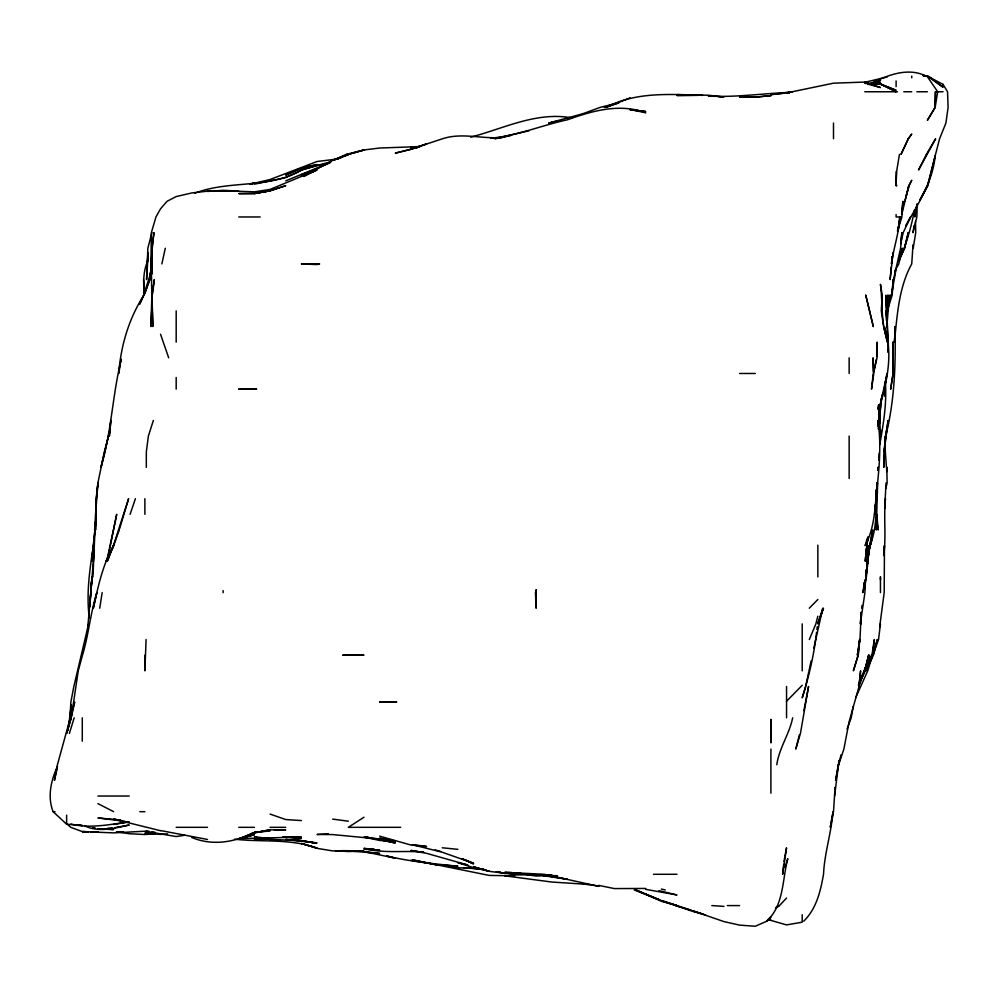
<?xml version="1.0" encoding="UTF-8"?>
<svg xmlns="http://www.w3.org/2000/svg" width="998" height="998" viewBox="0 0 998 998"><rect width="100%" height="100%" fill="white"/><g stroke="black" fill="none" stroke-linecap="round" stroke-linejoin="round"><path stroke-width="1.5" d="M880.448 592.575L880.448 576.931L880.448 580M146.307 467.376L146.344 451.72L148.378 436.076L153.368 420.42M888.307 352.132L885.762 295.221L888.332 342.164M879.226 409.043L879.151 420.42L880.448 403.042M861.249 612.498L859.977 639.531L857.357 655.175L859.702 639.531L858.305 655.175L853.377 670.831L858.055 655.175L859.627 639.531M835.077 787.497L833.505 811.624L830.286 827.33L832.457 814.53M152.207 308.02L152.844 326.521C152.32 295.258 149.475 263.659 153.991 232.621L152.008 248.265L151.422 263.921L152.008 248.265L152.183 273.876M223.128 592.687L223.128 590.591M877.641 483.02L876.256 529.975L876.631 520.02L878.153 529.975L876.843 514.319L876.743 517.176M92.951 576.931L96.357 498.676L97.891 483.02L104.366 451.72L110.379 428.953M886.012 483.02L884.715 508.631M943.06 91.766L935.438 91.766L935.138 107.41L927.404 120.284L935.151 107.41L937.683 91.766L927.404 76.734C908.13 66.33 886.91 75.424 869.071 84.269M935.438 91.766L935.151 107.41L935.276 104.565M865.229 579.776L864.929 592.575L860.338 623.875L860.588 619.608M875.483 505.786L875.234 514.319L876.568 490.143L875.77 498.676C878.939 472.765 881.658 446.443 877.99 420.42L877.729 426.109M876.718 356.398L877.167 342.164L877.017 357.82L873.737 372.042L876.381 359.243M151.908 232.621L147.841 248.265L146.569 279.565L148.265 252.531M834.815 790.341L834.914 787.497M876.718 485.864L876.818 483.02M894.545 337.898L894.383 342.164C897.239 315.618 898.587 287.798 911.735 263.921L912.983 245.209M894.695 333.631L894.969 326.521C895.83 363.272 894.744 400.173 885.737 436.076L888.108 420.42L884.166 451.72L883.791 467.376L885.401 436.076L884.166 451.72L885.6 437.498M865.179 579.863L864.804 588.683L869.408 545.632L865.852 576.931L869.483 545.632L867.299 561.275L872.714 529.975L869.67 545.632M884.702 396.231L885.326 382.009M885.338 382.009C886.948 403.217 883.43 423.888 879.737 444.609M891.688 262.499L891.925 256.798M886.735 470.22L886.86 467.376L887.11 483.02L885.75 488.721M877.729 470.22L877.866 467.376M876.194 490.143L875.77 498.676L877.292 483.02C875.021 504.177 875.508 526.37 865.129 545.632L867.175 538.508M886.76 471.642C885.999 457.907 883.779 444.185 886.474 430.388M878.751 460.265L879.113 453.142M151.234 271.032L150.723 279.565L151.372 232.621L155.95 216.965L160.528 208.819L167.015 201.322L176.184 196.581L191.828 192.938L207.484 191.167L223.128 190.743L254.44 191.853L270.084 189.42L316.902 170.009L303.966 176.334M93.425 545.632L96.232 517.176L91.679 561.275L93.425 545.632C89.695 569.633 86.115 593.885 89.333 618.186M860.763 616.764L861.025 612.498M878.739 413.309L878.989 409.043M896.104 182.147L896.853 170.009L899.472 154.366M879.725 416.154L880.361 406.198L879.837 423.264M87.612 629.563L94.361 549.898M886.848 326.521L889.455 295.221L887.696 308.02M876.344 490.143L875.77 498.676L876.406 490.143L875.795 497.254M146.095 639.531L144.885 670.831L144.885 655.175M90.768 592.575L91.978 576.931L89.758 606.809L91.978 576.931M875.346 504.364L874.61 514.319L876.606 498.676L876.581 490.143M152.232 300.909L150.885 326.521L151.896 295.221L154.328 279.565L152.582 293.799M865.54 557.009L865.216 561.275L867.861 537.086M865.765 554.164L866.214 548.476M865.69 574.087L866.064 569.808M893.073 252.531L890.104 279.565L891.351 266.765M876.768 485.864L877.017 483.02M876.743 487.298L877.117 483.02M884.727 507.209L885.451 498.676C883.529 517.638 886.399 536.812 883.654 555.587M832.931 811.686C831.434 832.806 824.473 852.978 823.525 874.285C820.493 891.301 816.514 908.642 803.689 921.241M896.104 214.558L896.104 216.965L899.797 216.965C899.148 232.983 893.484 248.053 891.464 263.921L892.349 256.798M783.655 864.33L782.644 874.285L786.549 847.813L783.954 861.486M873.213 373.477L871.528 389.12L873.799 373.477L873.063 357.82L873.2 372.042M883.692 552.742L884.465 545.632L884.191 592.575L879.662 626.894M147.018 263.921L148.128 253.954M861.711 608.231L862.023 605.387M86.938 635.264L87.275 632.42M901.73 211.277L902.916 201.322L901.893 216.965L897.501 231.199L898.25 226.92M867.287 539.93L866.613 545.632L868.26 537.086M864.293 582.67L862.921 592.575L866.376 576.931L869.483 545.632L866.701 566.964L867.487 561.275L866.938 545.632M151.259 266.765L149.725 279.565L151.247 268.188L149.525 279.565L144.885 293.3L149.85 279.565M94.561 529.975L96.332 515.754M67.827 730.586L71.457 704.975M70.446 713.508L69.897 717.787L70.858 702.13L73.852 686.474L88.622 623.875L87.824 629.563M70.808 710.663L71.357 706.397M878.677 417.576L880.448 404.252C887.534 379.053 893.098 352.082 884.303 326.521L887.16 342.164M816.551 632.42C814.106 654.663 808.904 676.544 802.205 697.851L805.698 686.474M816.925 629.563L817.3 626.719M878.015 409.043L878.577 404.776L879.35 420.42L878.215 428.953M863.856 585.502L864.231 582.67M881.234 430.388L880.448 436.076L879.375 409.043M834.615 796.03L838.981 760.464M900.72 241.154L901.967 232.621L900.608 248.265L892.848 282.409M914.517 209.854C911.224 227.344 906.196 244.772 898.986 261.077M878.789 420.42L881.184 404.776L881.109 399.075M858.53 685.052L864.804 670.481L869.532 655.175L864.804 669.808L871.953 655.175L874.335 639.531L872.501 655.175L864.804 670.806L871.416 656.484M71.482 716.352L78.243 670.831L82.485 655.175C88.722 634.628 90.381 613.046 96.881 592.575L93.313 608.231C98.053 586.812 102.607 564.893 113.585 545.632L112.537 548.476M144.186 293.799C143.3 282.534 143.051 270.333 148.265 260.004M914.081 225.498L912.983 232.621L916.85 216.965L917.224 204.166L914.829 216.965L916.85 204.166M898.699 224.076L899.797 216.965M99.713 608.231L102.17 592.575M838.245 764.73L835.613 780.386L838.669 764.73L843.871 749.086L849.148 721.616L859.041 686.474L860.613 670.831L858.879 686.474L864.405 670.831L858.517 685.052M853.203 706.397L851.232 717.787L847.04 729.126M884.278 389.12L887.06 373.477L880.448 404.252M120.259 364.931L118.712 373.477C120.833 345.732 128.817 318.774 143.824 295.221L139.633 304.353M120.783 362.087L121.294 359.243C112.412 394.983 111.551 432.072 100.935 467.376L110.217 428.953M92.764 572.652L93.288 569.808M107.46 559.853L116.716 514.319L106.711 561.275M867.711 557.009L872.065 537.086M813.832 648.064L822.814 608.231L817.849 623.875L823.462 608.231L817.849 623.288M872.277 537.086L867.561 555.587M805.997 685.052L808.667 672.253M880.747 401.645L882.232 394.684M71.557 716.352L74.663 702.13L57.422 764.73L54.428 780.386L57.385 767.574M897.689 231.199L900.782 216.965L897.738 229.777M808.966 670.831L811.125 660.876M161.863 263.921L165.294 248.265M900.633 243.999L903.202 232.621L910.55 216.965L905.66 226.097C918.035 203.879 932.806 181.773 935.176 155.788L927.928 185.665L919.894 199.999L927.404 185.665M803.852 710.663L808.567 686.474L800.446 733.43L795.793 749.086L799.348 734.852M896.104 268.712L891.763 293.799L893.26 279.565L892.15 295.221L887.696 309.442M869.283 547.054L868.622 549.898C874.797 534.504 877.005 518.024 875.745 501.52M864.804 670.481L868.609 655.175L864.804 670.481L861.785 676.045M776.781 764.73C779.139 748.051 789.381 734.191 792.674 717.787M119.66 528.553L128.605 498.676L113.585 545.07L107.285 561.275L113.498 545.632M905.822 197.043L908.766 185.665L901.855 214.121M817.849 616.228L815.865 623.875L809.316 639.531M877.629 470.22L878.377 467.376M838.47 764.73L841.089 754.775M855.598 697.864L867.736 670.831L877.329 639.531L873.375 655.175L866.064 670.831L872.377 656.597M879.662 626.719L880.448 623.875L878.539 639.531L873.013 655.175M927.816 184.243L939.605 138.71L945.904 123.066L948.1 107.41L947.551 91.766L943.06 84.381L928.714 76.846M785.002 867.524L787.784 858.629C782.207 879.7 784.041 905.411 766.601 921.241L770.905 916.825L766.801 921.241L755.249 926.244L739.593 925.121L723.949 921.591L692.649 910.775L702.604 913.894M904.712 201.322L909.215 185.665L911.748 180.239L908.654 185.665M71.182 717.787L66.629 733.43L71.27 717.787M899.897 256.798L902.454 248.265L898.774 263.921L894.757 271.019M69.373 733.43L74.201 717.787M151.422 271.032L143.6 295.221L139.807 303.754M868.672 549.898L872.215 537.086L868.984 549.898M130.089 514.319L135.416 498.676M119.286 529.975L113.585 545.806L105.9 561.275M57.535 766.152C51.073 780.361 47.18 796.604 53.119 811.686L66.629 824.223L82.285 825.508L78.006 824.835M858.542 685.115L864.804 671.529L859.528 682.395M871.953 655.175L863.969 670.831M861.773 676.045L864.617 670.831M802.205 685.289L786.549 701.257M786.549 898.038L779.488 905.585L775.808 907.893M809.266 608.231L817.849 599.499M775.521 908.679L778.989 905.585L775.521 907.893M363.983 817.225L348.339 827.33L400.672 827.33M303.879 176.222L332.683 160.279L348.339 154.366L363.983 149.962L379.639 148.028L419.472 146.581L415.205 147.23M630.05 97.854L606.297 107.41C635.689 91.554 670.344 94.348 702.604 95.321L676.993 94.66L708.293 95.222L723.949 96.981L718.261 96.644M330.076 162.649L313.734 170.009M253.005 832.656C234.38 842.649 211.688 845.88 191.828 837.509M329.839 162.711L285.74 180.85M314.283 170.621L301.384 176.11L314.195 171.12L301.384 174.75L312.362 170.546M869.071 84.431L880.448 79.927M250.461 184.119L270.084 179.503L317.04 161.514L338.372 158.894M614.394 103.555L604.314 107.41L618.66 103.031M315.717 170.009L317.04 169.51M470.669 137.175C503.741 128.555 536.587 111.352 571.717 117.901M250.461 184.293L254.44 182.933L249.949 184.106M348.339 154.877L332.683 160.279L341.229 157.609M425.16 144.46L410.939 149.363L395.283 153.156L410.939 149.189L442.663 138.71C463.06 132.023 484.092 139.932 504.838 137.113M270.084 190.805L285.74 185.665L270.084 190.78L254.44 193.525L238.784 193.612L254.44 193.562L270.084 190.805L254.44 193.525M874.759 84.393L880.448 82.547L874.759 84.181M426.595 143.974L410.939 148.952L419.472 146.968L416.628 147.242M301.384 174.75L314.195 170.87M317.04 165.693L301.384 170.009L317.04 165.331L324.15 164.47L317.04 165.431L331.261 161.776M194.672 193.263C229.353 179.74 268.649 189.283 301.384 170.147L285.74 177.619L254.44 184.181M864.804 82.285L887.222 76.996M618.66 102.869L600.023 107.41L583.094 113.66L548.675 123.066L556.061 121.594M529.027 130.726L494.796 138.71L501.969 137.574M274.35 829.837L285.74 830.136L270.084 829.812L254.44 832.694L238.784 838.869L254.44 834.765L238.784 838.632L301.384 837.06L282.896 836.835L301.384 838.37L285.74 837.035M270.084 829.812L254.44 832.694L270.084 830.823L261.551 831.484M510.527 135.728L502.069 137.2M802.205 922.202L786.549 924.897L768.048 919.582M113.585 824.485L129.229 821.878C110.067 824.348 89.92 828.851 70.895 823.999M495.12 138.285L499.287 137.624M184.717 835.251L176.184 836.549L144.885 831.209L113.585 832.881L82.285 831.596L70.771 827.33L66.629 823.612M558.905 121.057L551.794 122.08L556.061 122.005M490.617 138.26C516.976 135.853 541.677 125.311 567.438 119.785C592.513 110.803 619.484 103.068 645.694 112.724L630.05 109.568L645.694 111.514L630.05 109.83M114.932 827.629L129.229 825.034C114.87 828.078 98.964 832.706 85.005 825.995M782.282 93.612L770.905 94.61L792.612 91.766L786.549 92.939L833.505 83.183L864.804 82.061L880.448 87.55L867.649 84.069M123.54 822.127L126.384 821.89M167.652 833.866L160.528 834.403L144.885 833.18L153.418 833.318M254.44 832.033L257.284 831.808M786.549 93.226L789.393 93.026M154.84 833.829L144.885 834.515L129.229 833.729L116.429 831.746M107.884 828.165L112.163 827.878M416.628 148.041L410.939 148.403L419.472 146.718L410.939 146.98L419.472 147.18M328.417 833.817L317.04 834.478L332.683 834.577L379.639 839.081L363.983 837.122L379.639 840.441L395.283 841.601L389.594 840.877M557.483 875.72L544.683 875.558M210.328 191.254L207.484 191.379L223.128 190.306L238.784 191.129L214.595 191.092M789.393 92.44C762.36 93.438 735.426 97.604 708.293 96.033L712.572 96.295M514.806 875.82L489.195 875.421L412.361 859.852L439.394 865.316L410.939 860.264M554.639 875.757L526.345 874.285L531.946 874.51L527.692 874.285M645.694 888.457L614.394 888.582L598.75 885.388M548.95 875.62L536.138 876.032L521.879 874.011M373.951 848.974L363.983 849.236L379.639 850.084L376.795 849.76M551.794 874.859L536.138 875.071L509.105 872.664M511.962 875.745L504.838 875.832L551.794 882.032L588.783 884.44M531.946 874.236C523.276 874.597 514.731 876.194 506.285 872.813M864.804 91.766L897.464 91.766M903.764 91.766L911.748 91.766M916.863 91.766L927.404 91.766M238.784 216.965L260.191 216.965M739.593 373.477L755.249 373.477M97.929 796.03L129.229 796.03M53.119 811.686L55.04 811.686M139.845 811.686L144.885 811.686M176.184 827.33L207.484 827.33M238.784 827.33L254.44 827.33M270.084 827.33L285.74 827.33M520.494 874.285L531.946 874.285M653.465 874.285L676.993 874.285M727.33 905.585L739.593 905.585M341.229 850.658L348.339 850.72L332.683 850.907L317.04 848.35L301.384 843.422L317.04 848.113C290.243 838.32 261.975 842.349 234.518 839.193M479.227 868.684L457.895 867.736L442.239 865.004L457.895 866.239C434.155 863.769 409.978 861.586 386.75 855.972L395.283 858.205L365.405 851.905M479.227 868.647L463.583 867.811L483.506 869.046M117.851 831.845L123.54 831.958M544.683 875.383L548.95 875.471M90.818 831.845L97.929 832.058L90.818 831.845M302.831 840.815L314.395 842.986C294.672 838.694 274.201 841.314 254.44 836.885L261.551 837.596M511.962 872.614L504.838 872.339L544.197 874.285L598.75 886.361M516.228 872.776L520.494 872.938L504.838 873.3L489.195 871.354L473.539 866.813L489.195 871.179L473.539 867.674L457.895 862.709L467.85 865.029L426.595 853.34L410.939 850.458L418.05 851.406M880.448 83.982L896.104 91.766L880.448 83.994L864.804 83.283L880.448 83.982L896.104 90.282L880.448 84.194M97.929 828.851L113.585 829.55L100.773 828.876M923.138 75.474L928.377 76.11L943.06 87.25L929.812 77.819M588.783 884.24L583.094 883.904L598.75 885.987M335.528 850.758L348.339 851.544L363.983 851.02L348.339 850.895L379.639 853.452L365.405 851.743M301.384 820.568L285.74 819.558L270.084 814.081M711.811 905.585L723.949 906.396M696.916 95.259L676.993 95.471L698.338 95.346M544.683 874.909L548.95 875.221M120.696 820.044L97.929 817.948L124.962 821.354M571.717 118.038L567.438 117.702L571.717 118.251M301.384 840.703L285.74 839.405L317.04 842.986L302.806 840.915M521.867 873.774L527.368 874.285M442.239 847.776L457.895 849.348M264.395 837.883L268.662 838.32M373.951 849.435L363.983 848.325C383.669 853.901 403.841 850.121 423.738 852.255L420.894 851.781M381.061 839.917L395.283 842.986L381.061 839.942L385.328 840.341M645.694 889.343L676.993 894.969L658.88 890.628M513.384 872.701L519.072 873.45M332.683 819.109L348.339 821.204M413.783 844.72L426.595 846.504L410.939 845.032L379.639 836.162M514.806 872.838L519.072 873.512L513.384 872.776L520.494 873.325L504.838 873.45L496.305 871.666M207.484 839.455L160.528 830.548M146.307 830.847L149.151 831.297M151.995 831.758L154.84 832.207M393.861 840.653L379.639 838.245L395.283 841.214M497.728 871.641L500.572 872.115M95.197 828.265L92.477 827.804L95.197 828.34M120.696 820.406L113.585 819.071L160.528 830.723M768.048 919.682L770.905 920.218M543.261 875.683L567.438 879.288L547.553 875.882M297.117 839.692L301.384 840.541M661.35 889.068L665.229 889.942M705.449 914.892L692.649 911.399L661.35 900.583L676.993 905.585L661.35 901.281L635.963 889.942L659.928 900.009L634.167 889.942M435.128 849.909L440.817 851.481M412.361 844.72L442.239 852.242L473.539 863.282L461.924 858.629L473.539 863.881L465.105 859.952M768.048 919.482L770.905 920.293M661.35 900.595L691.227 910.238L675.359 905.585M645.694 894.196L659.928 899.996M97.929 803.627L113.585 811.636M160.528 334.205L168.674 357.82M883.567 326.521L887.933 342.164C880.573 323.402 882.956 303.666 880.448 284.343L882.232 295.221L881.284 310.865L883.355 325.099M912.833 245.209L913.195 248.265L915.727 232.621L915.49 221.232M895.68 180.875L896.104 185.528L896.915 185.665L896.104 185.665L896.104 171.531M143.512 279.565L144.76 293.799M887.671 349.288L887.883 352.132M860.812 615.342L861.274 623.875L860.925 612.498M886.236 310.865L887.035 326.521L886.336 310.865L886.548 320.832M943.06 84.381L943.06 85.292M911.748 76.11L911.748 77.807M896.104 80.925L896.104 86.639M849.148 357.82L849.148 373.477M849.148 436.076L849.148 478.504M833.505 123.066L833.505 138.71M817.849 545.17L817.849 576.931M802.205 623.875L802.205 670.831M802.205 914.742L802.205 921.241M786.549 686.474L786.549 717.787M770.905 749.086L770.905 793.16M176.184 310.865L176.184 342.164M176.184 377.481L176.184 389.12M144.885 498.676L144.885 514.319M82.285 717.787L82.285 741.177M66.629 815.154L66.629 824.223M95.583 514.319L95.571 529.975L96.17 498.676L97.929 483.02L95.583 514.319M887.958 295.221L887.896 310.865L887.958 295.221M892.998 342.164L893.098 373.477L890.64 389.12L893.098 373.477L892.998 342.164M770.955 733.43L770.905 742.911L770.905 719.296L770.955 733.43M110.828 420.42L109.343 436.076L110.94 420.42M878.989 404.776L878.315 409.043L878.989 404.776M890.752 295.221L887.621 309.442L890.752 295.221M908.242 232.621L904.537 248.265L900.645 256.087L904.525 248.265L908.242 232.621M536.138 589.918L535.452 592.575L536.138 608.231L536.138 589.918M908.292 138.71L901.032 154.366L908.342 138.71L911.748 134.044L908.292 138.71M926.418 154.366L918.559 170.009L935.637 138.71L926.418 154.366M296.78 170.009L285.74 175.124L301.384 168.25L317.04 164.558L301.384 168.088L296.78 170.009M880.448 80.476L872.626 84.082L880.448 80.476M346.368 154.366L332.683 160.416L348.339 154.366L363.983 149.999L346.368 154.366M319.51 263.921L317.04 264.57L301.384 263.921L319.51 263.921M256.536 389.12L238.784 389.12L256.536 389.12M770.905 95.633L755.249 97.13L739.593 96.831L755.249 97.13L770.905 95.633M348.339 654.8L342.701 655.175L363.983 655.175L348.339 654.8M268.662 838.407L254.44 839.281L268.662 838.545M280.039 839.742L270.084 840.179L280.039 839.717M396.58 702.13L379.639 702.13L396.58 702.13M416.628 147.779L410.939 147.991L416.628 147.879M87.974 831.771L82.285 831.608L87.974 831.758M927.404 75.96L923.138 75.661L927.404 75.96M368.262 837.347L365.405 836.786L368.262 837.359M873.3 326.521L865.765 295.221L873.3 326.521"/></g></svg>
